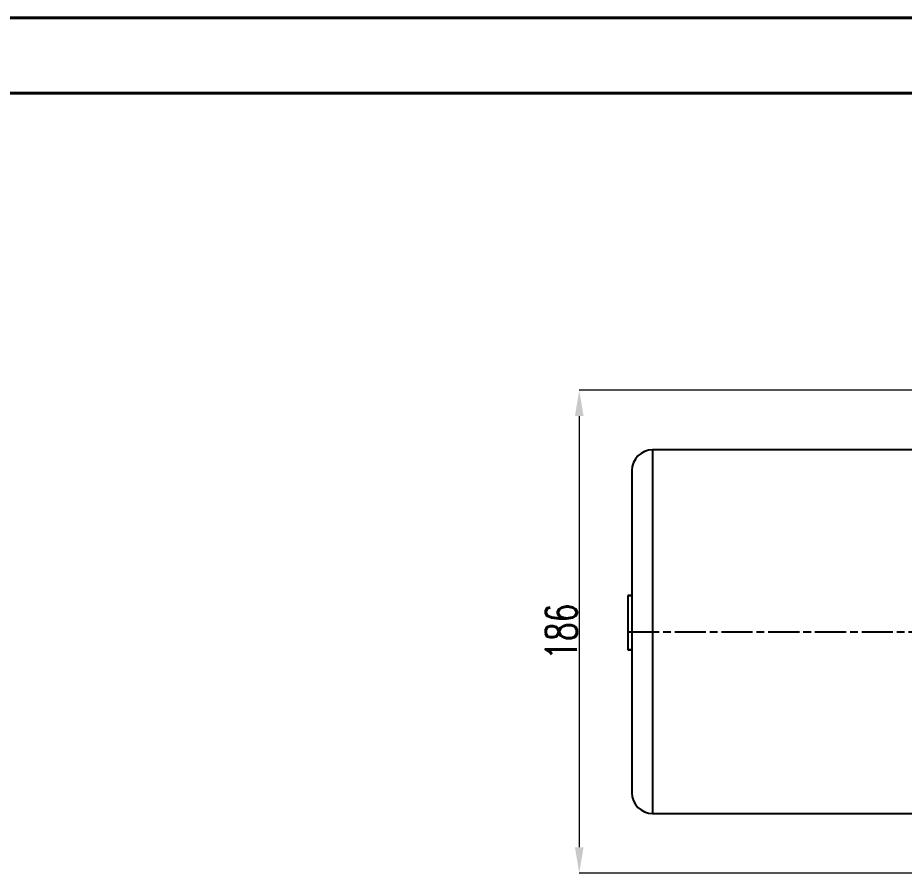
# Model space of a CAD drawing. Header units: millimetres. Extents: x 2016 to 4452, y 736 to 2459.
# Drawn here: x 3127.5 to 3469, y 2129.9 to 2459.3 of the extents above; entities that cross this region are included whole.
import ezdxf

# ---------------------------------------------------------------- set-up
doc = ezdxf.new("R2010")
doc.units = ezdxf.units.MM
doc.linetypes.add('AM_ISO08W050', pattern=[18, 12, -1.5, 3, -1.5])
for name, color, linetype, lineweight in [('AM_5', 3, 'Continuous', 25), ('AM_7', 4, 'AM_ISO08W050', 25), ('AM_BOR', 7, 'Continuous', 50), ('粗实线', 7, 'Continuous', 40)]:
    doc.layers.add(name, color=color, linetype=linetype, lineweight=lineweight)
doc.styles.add('SLDTEXTSTYLE1', font='txt.shx', dxfattribs={"width": 0.7, "bigfont": 'gbcbig.shx'})
doc.dimstyles.new('SLDDIMSTYLE12$0', dxfattribs={"dimtxt": 12, "dimasz": 10, "dimexe": 0, "dimexo": 0.0625, "dimgap": 0.875, "dimtad": 1, "dimdec": 1, "dimlfac": 1.8, "dimrnd": 1e-09, "dimzin": 12, "dimdsep": 46, "dimtxsty": 'SLDTEXTSTYLE1', "dimcen": 0.09, "dimdle": 8.16, "dimclrd": 3, "dimclre": 3, "dimadec": 0, "dimazin": 3, "dimtfac": 1, "dimtdec": 1, "dimtofl": 0, "dimtmove": 0, "dimatfit": 3, "dimfxl": 0, "dimfrac": 2, "dimtolj": 1, "dimlwd": 5, "dimlwe": 5, "dimarcsym": 0})

# ---------------------------------------------------------------- blocks, each defined once
blk = doc.blocks.new('*D61')
at = {"layer": 'AM_5', "color": 3, "lineweight": 5, "transparency": 16777216}
blk.add_line((3513, 2315.93), (3343.79, 2315.93), dxfattribs=at)
at = {"layer": 'AM_5', "color": 3, "linetype": 'Continuous', "lineweight": 5, "transparency": 16777216}
for p, q in [((3343.79, 2305.93), (3343.79, 2139.93)), ((3513, 2129.93), (3343.79, 2129.93))]:
    blk.add_line(p, q, dxfattribs=at)
at = {"layer": 'AM_5', "color": 3, "transparency": 16777216}
for points in [[(3342.13, 2305.93), (3345.46, 2305.93), (3343.79, 2315.93)], [(3342.13, 2139.93), (3345.46, 2139.93), (3343.79, 2129.93)]]:
    blk.add_solid(points, dxfattribs=at)
at = {"layer": 'Defpoints', "color": 0, "transparency": 16777216}
for p in [(3513.07, 2315.93), (3343.79, 2129.93), (3513.07, 2129.93)]:
    blk.add_point(p, dxfattribs=at)
at = {"layer": 'AM_5', "color": 0, "transparency": 16777216, "insert": (3336.92, 2222.93), "char_height": 12, "attachment_point": 5, "rotation": 90, "style": 'SLDTEXTSTYLE1'}
blk.add_mtext('\\A1;186', dxfattribs=at)
blk = doc.blocks.new('rA3')
at = {"layer": '粗实线'}
for p, q in [((753.384, 421.26), (333.384, 421.26)), ((748.384, 416.26), (358.384, 416.26))]:
    blk.add_line(p, q, dxfattribs=at)
blk = doc.blocks.new('图框')
at = {"layer": 'AM_BOR', "xscale": 5.80078125, "yscale": 5.80078125, "zscale": 5.80078125}
blk.add_blockref('rA3', (20358.18, 2244.14), dxfattribs=at)

msp = doc.modelspace()

# ---------------------------------------------------------------- linework, layer by layer
at = {"color": 7, "linetype": 'Continuous', "lineweight": 25}
for p, q in [((3513.067, 2292.928), (3372.067, 2292.929)), ((3362.567, 2236.857), (3364.067, 2236.857)), ((3362.567, 2236.857), (3362.567, 2216.124)), ((3364.067, 2236.857), (3362.567, 2236.857)), ((3362.567, 2236.857), (3362.567, 2236.857)), ((3362.567, 2216.124), (3364.067, 2216.124)), ((3362.567, 2216.124), (3362.567, 2215.89)), ((3362.567, 2215.89), (3364.067, 2215.89)), ((3372.067, 2152.929), (3513.067, 2152.928))]:
    msp.add_line(p, q, dxfattribs=at)
at = {"color": 7, "linetype": 'Continuous', "lineweight": 25, "flags": 128}
msp.add_lwpolyline([(3372.067, 2292.929), (3372.067, 2292.751), (3372.067, 2292.217), (3372.067, 2291.329), (3372.067, 2290.094), (3372.067, 2288.516), (3372.067, 2286.603), (3372.067, 2284.367), (3372.067, 2281.817), (3372.067, 2278.967), (3372.067, 2275.832), (3372.067, 2272.427), (3372.067, 2268.769), (3372.067, 2264.879), (3372.067, 2260.774), (3372.067, 2256.477), (3372.067, 2252.008), (3372.067, 2247.392), (3372.067, 2242.65), (3372.067, 2237.809), (3372.067, 2232.891), (3372.067, 2227.923), (3372.067, 2222.929), (3372.067, 2217.935), (3372.067, 2212.967), (3372.067, 2208.05), (3372.067, 2203.208), (3372.067, 2198.467), (3372.067, 2193.85), (3372.067, 2189.382), (3372.067, 2185.084), (3372.067, 2180.98), (3372.067, 2177.089), (3372.067, 2173.432), (3372.067, 2170.027), (3372.067, 2166.891), (3372.067, 2164.041), (3372.067, 2161.492), (3372.067, 2159.255), (3372.067, 2157.343), (3372.067, 2155.765), (3372.067, 2154.529), (3372.067, 2153.642), (3372.067, 2153.107), (3372.067, 2152.929)], dxfattribs=at)
at = {"color": 7, "linetype": 'Continuous', "lineweight": 25}
for centre, start, end in [((3372.067, 2284.929), 89.99969, 179.99969), ((3372.067, 2160.929), 179.99969, 269.99969)]:
    msp.add_arc(centre, 8, start, end, dxfattribs=at)
msp.add_open_spline([(3364.067, 2284.929), (3364.067, 2284.84), (3364.067, 2284.66), (3364.067, 2283.171), (3364.067, 2280.923), (3364.067, 2278.081), (3364.067, 2274.901), (3364.067, 2271.141), (3364.067, 2266.848), (3364.067, 2262.086), (3364.067, 2256.934), (3364.067, 2251.483), (3364.067, 2245.244), (3364.067, 2238.241), (3364.067, 2230.568), (3364.067, 2222.929), (3364.067, 2215.29), (3364.067, 2207.617), (3364.067, 2200.615), (3364.067, 2194.375), (3364.067, 2188.924), (3364.067, 2183.772), (3364.067, 2179.01), (3364.067, 2174.717), (3364.067, 2170.957), (3364.067, 2167.777), (3364.067, 2164.935), (3364.067, 2162.687), (3364.067, 2161.199), (3364.067, 2161.018), (3364.067, 2160.929)], degree=3, knots=[0, 0, 0, 0, 0.03881441, 0.07883249, 0.1199761, 0.15188795, 0.18430368, 0.21706425, 0.25, 0.28293574, 0.31569631, 0.34811204, 0.38002389, 0.4211651, 0.46118377, 0.5, 0.53881379, 0.57883249, 0.6199761, 0.65188795, 0.68430368, 0.71706425, 0.75, 0.78293574, 0.81569631, 0.84811204, 0.88002389, 0.9211651, 0.96118438, 1, 1, 1, 1], dxfattribs=at)
at = {"layer": 'AM_7'}
msp.add_line((3362.567, 2222.928), (4000.784, 2222.928), dxfattribs=at)

# ---------------------------------------------------------------- block references
at = {"layer": '粗实线', "linetype": 'ByBlock'}
msp.add_blockref('图框', (-20276.401, -2228.508), dxfattribs=at)

# ---------------------------------------------------------------- dimensions: what is measured, and where the dimension line sits
at = {"layer": 'AM_5'}
dim = msp.add_linear_dim(base=(3343.792, 2129.928), p1=(3513.067, 2315.928), p2=(3513.066, 2129.928), angle=90, dimstyle='SLDDIMSTYLE12$0', override={"dimlfac": 1, "dimpost": ''}, dxfattribs=at)
dim.commit()
dim.dimension.update_dxf_attribs({"geometry": '*D61', "text_midpoint": (3336.917, 2222.928)})

doc.saveas('drawing.dxf')
